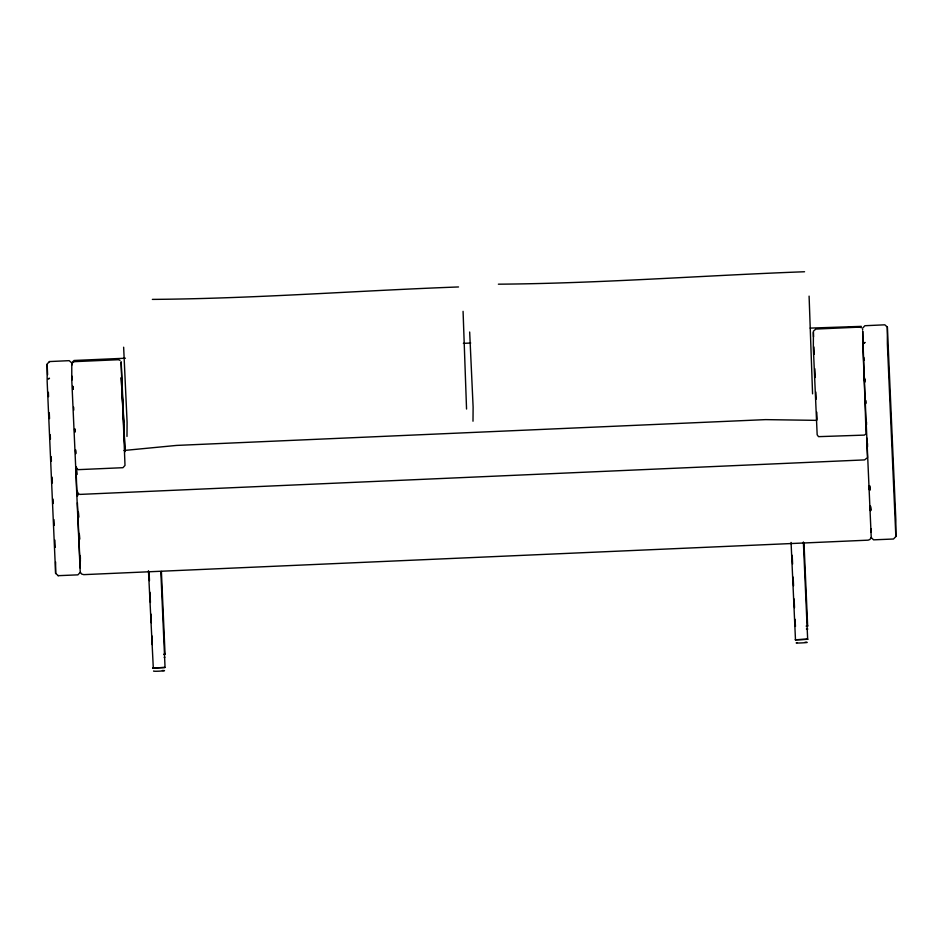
<?xml version="1.0" encoding="UTF-8"?>
<svg xmlns="http://www.w3.org/2000/svg" width="943" height="943" viewBox="0 0 943 943"><rect width="100%" height="100%" fill="white"/><g stroke="black" fill="none" stroke-linecap="round" stroke-linejoin="round"><path stroke-width="1.41" d="M71.857 380.206L71.868 376.08M861.489 327.775L859.898 327.115L815.86 329.06L813.42 331.158L813.326 347.625L817.168 434.794L818.524 436.656L864.425 435.1L866.051 433.815L862.668 331.158M866.499 424.904L866.511 421.981M125.419 358.222L73.99 360.485L71.786 362.949L71.762 379.734L75.711 467.374L78.08 469.661L122.955 467.693L124.995 465.418L121.081 361.747M126.987 436.42L127.093 422.287L123.639 347.213M472.997 421.215L473.115 407.081L469.661 332.007M867.513 443.481L867.501 446.982M77.397 502.796L80.202 567.969M58.336 575.678L55.625 573.427L47.15 381.29L47.185 363.845L49.637 361.558M71.868 365.047L72.375 362.866L74.391 361.652L118.429 359.707L120.02 360.356M862.798 327.999L864.872 325.724L884.805 324.816L887.351 327.091L895.838 519.711L895.85 536.52L893.516 539.007L873.583 539.844L871.238 537.581L862.774 345.444M871.132 537.534L869.906 539.49L868.114 540.162L83.774 574.641L81.711 574.087L80.391 572.366M160.829 571.682L165.049 667.479L152.884 667.974M795.468 626.435L795.02 619.268M791.071 542.461L795.479 639.743M804.002 543.192L807.644 625.94L806.56 626.176M803.377 541.977L807.656 639.236L795.373 639.767M148.464 570.704L153.296 667.915M153.603 670.98C152.271 671.817 170.683 670.579 162.396 670.497M123.993 450.483L176.506 445.426L765.598 419.623L816.815 420.366M164.223 657.483L164.895 657.224M806.831 629.24L807.809 629.052L806.418 628.946M163.952 654.418L165.049 654.183L161.394 571.434M163.681 654.442L164.86 654.147M806.289 626.199L807.68 625.975L806.701 625.869M797.106 642.643C791.519 643.645 814.186 642.372 805.004 642.254M49.26 361.57L69.193 360.662L71.786 362.949M463.378 343.358L470.722 343.028M810.155 328.105L861.336 326.372M57.971 575.69L77.904 574.853L80.238 572.366L75.64 467.964M804.544 271.749C702.5 275.521 600.561 283.407 498.387 284.185M458.522 286.955C356.478 290.727 254.551 298.613 152.365 299.391M806.701 639.165L807.68 639.271L795.35 639.837M806.43 625.857L807.644 625.94M806.442 639.154L807.656 639.236M152.742 668.08L164.872 667.455M862.55 329.154L862.668 329.779M80.403 558.692L80.296 556.087M864.59 377.978L864.755 380.842M123.781 422.028L121.211 377.601L125.042 451.638L121.199 362.36M864.413 378.402L864.554 381.302M865.533 400.174L865.686 403.085M869.529 485.881L869.729 490.242M870.46 506.25L870.66 510.623L870.483 506.132M815.836 392.04L816.166 399.219M816.756 412.15L817.086 419.34M74.568 428.935L74.697 431.811M75.558 450.483L75.688 453.359M895.85 536.52L887.375 343.889L887.351 327.091M869.587 485.598L869.776 489.995M869.47 486.564L869.599 489.511M870.389 507.157L870.519 510.104M866.676 437.847L867.489 457.614L864.59 459.901L80.249 494.391L78.186 493.837L76.855 492.116L76.018 467.528M812.571 393.832L809.094 296.126M792.203 555.321L792.591 564.044M793.169 577.128L793.546 585.839M794.124 598.923L794.513 607.646M466.549 409.038L463.072 311.343M149.088 571.941L149.477 580.652M149.984 592.287L150.432 602.459M150.939 614.082L151.328 622.804M151.906 635.888L152.283 644.611M72.835 386.418L72.965 389.353M74.709 428.959L74.839 431.894M76.407 467.091L76.725 474.423M77.503 492.022L77.632 494.957M78.41 512.556L78.611 516.953M79.389 534.563L79.577 538.96M72.811 386.382L72.953 389.424M74.662 428.829L74.815 432.059M75.593 449.705L75.746 453.724M76.324 466.938L76.689 474.694M77.42 491.421L77.609 495.794M78.328 511.837L78.575 517.672M79.259 533.502L79.554 539.561M47.15 364.469L47.598 374.713M48.376 392.276L48.565 396.673M49.272 412.763L49.531 418.621M50.238 434.711L50.427 439.108M51.205 456.671L51.394 461.056M52.101 477.158L52.36 483.005M53.067 499.106L53.268 503.491M53.975 519.593L54.234 525.451M54.871 540.08L55.201 547.4M863.871 357.421L863.988 360.332M864.814 379.251L864.931 382.163M865.733 400.716L865.851 403.545M869.399 485.657L869.587 490.042M870.283 506.155L870.472 510.552M813.337 332.466L813.526 336.816M813.95 346.989L814.257 354.262M814.858 368.784L815.224 377.506M73.637 407.187L73.766 410.099M869.246 486.8L869.352 489.7M870 507.086L870.106 509.986M870.802 528.834L870.908 531.734M76.194 467.422L76.395 474.683M871.061 528.764L871.084 531.687M871.214 528.964L871.226 531.828M862.727 331.429L862.762 344.042M77.385 492.034L77.385 496.077M55.59 561.934L55.625 573.427M80.238 561.168L80.226 555.557L80.391 561.285M48.859 378.556L48.282 378.874L49.484 378.296L48.859 378.556M864.472 342.71L863.894 343.028L865.096 342.45L864.472 342.71"/></g></svg>
